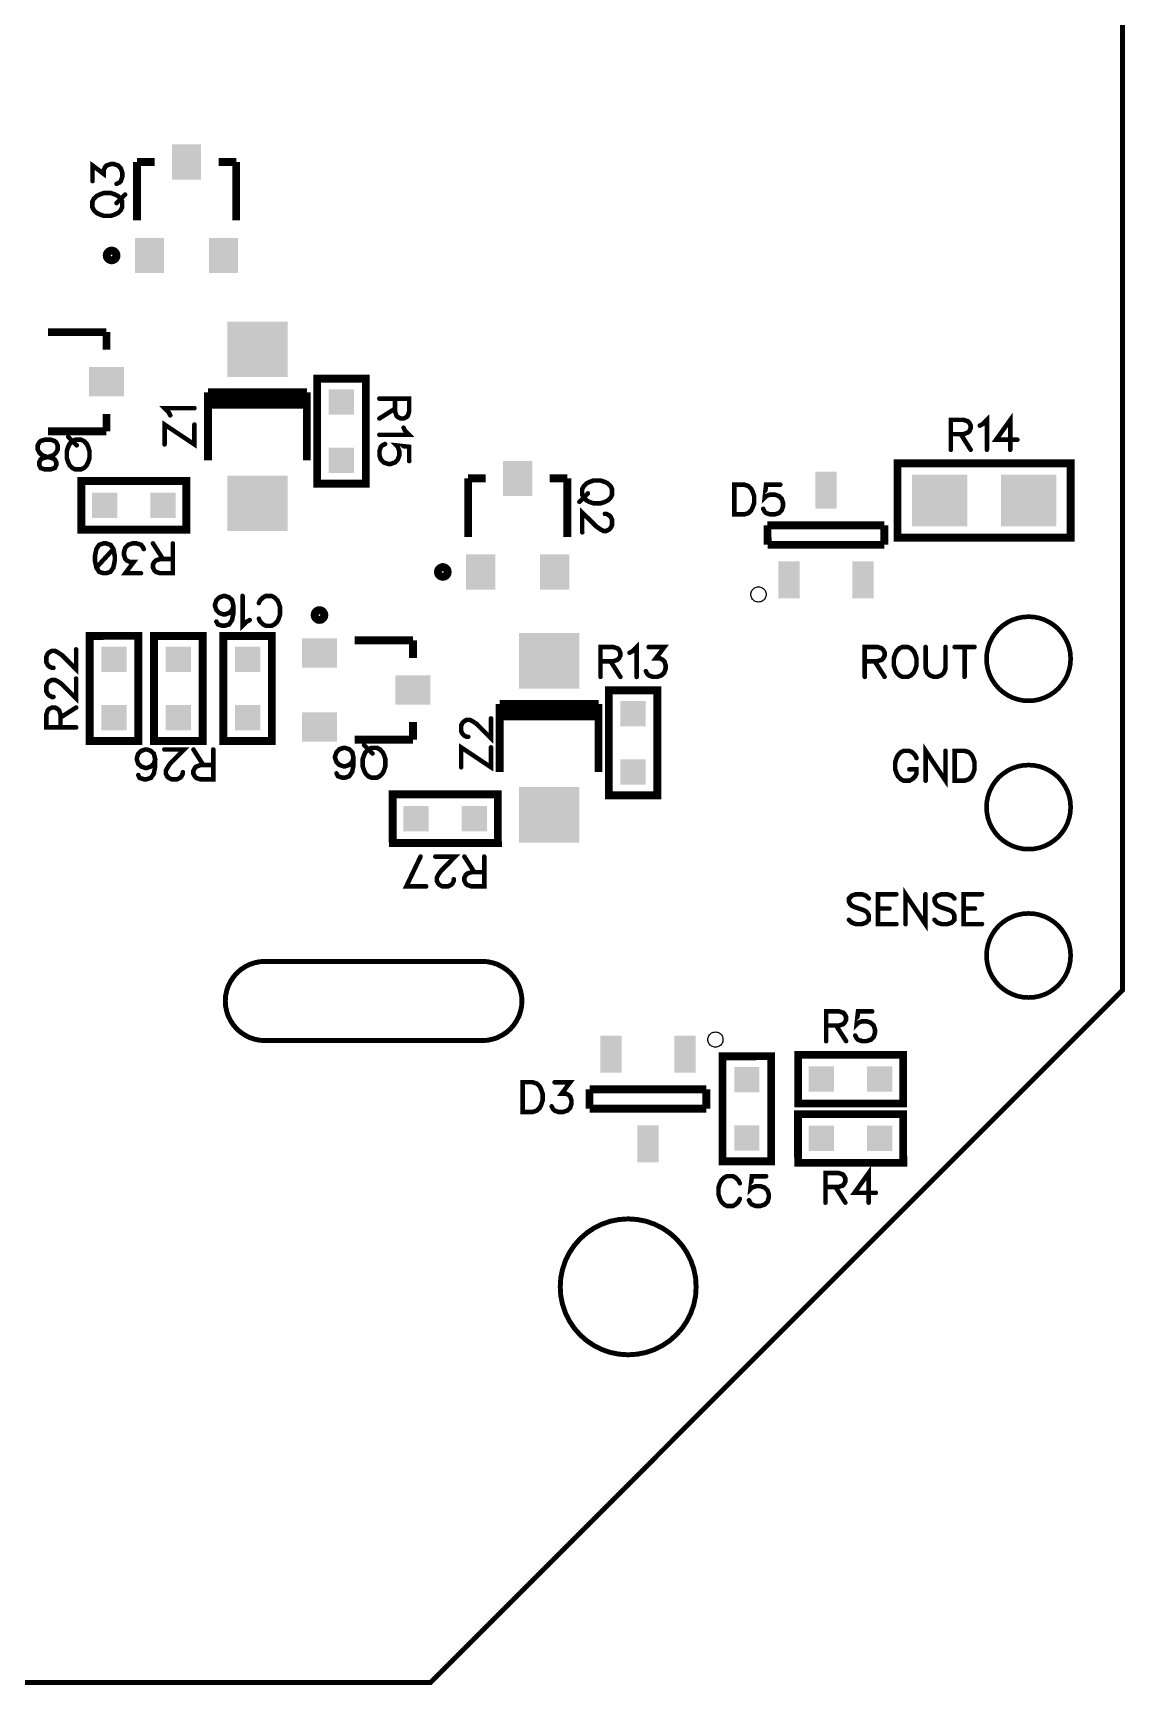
# Model space of a CAD drawing. Extents: x 0 to 3.75, y 0 to 3.
# Drawn here: x 2.648 to 3.752, y -0.003 to 1.668 of the extents above; entities that cross this region are included whole.
import ezdxf

# ---------------------------------------------------------------- set-up
doc = ezdxf.new("R2010")
doc.units = 0
for name, color, linetype in [('Board_Outline', 21, 'CONTINUOUS'), ('Top_Paste', 7, 'CONTINUOUS'), ('Top_Silk', 3, 'CONTINUOUS')]:
    doc.layers.add(name, color=color, linetype=linetype)

msp = doc.modelspace()

# ---------------------------------------------------------------- linework, layer by layer
at = {"layer": 'Board_Outline', "linetype": 'CONTINUOUS', "const_width": 0.005}
for points in [[(0.7, 0), (3.05, 0), (3.75, 0.7), (3.75, 3), (0, 3), (0, 0.7), (0.7, 0)], [(2.8825, 0.649), (2.8773, 0.6493), (2.8721, 0.6504), (2.8672, 0.652), (2.8625, 0.6544), (2.8581, 0.6573), (2.8542, 0.6607), (2.8508, 0.6646), (2.8479, 0.669), (2.8455, 0.6737), (2.8439, 0.6786), (2.8428, 0.6838), (2.8425, 0.689), (2.8428, 0.6942), (2.8439, 0.6994), (2.8455, 0.7043), (2.8479, 0.709), (2.8508, 0.7134), (2.8542, 0.7173), (2.8581, 0.7207), (2.8625, 0.7236), (2.8672, 0.726), (2.8721, 0.7276), (2.8773, 0.7287), (2.8825, 0.729), (3.1025, 0.729), (3.1077, 0.7287), (3.1129, 0.7276), (3.1178, 0.726), (3.1225, 0.7236), (3.1269, 0.7207), (3.1308, 0.7173), (3.1342, 0.7134), (3.1371, 0.709), (3.1395, 0.7043), (3.1411, 0.6994), (3.1422, 0.6942), (3.1425, 0.689), (3.1422, 0.6838), (3.1411, 0.6786), (3.1395, 0.6737), (3.1371, 0.669), (3.1342, 0.6646), (3.1308, 0.6607), (3.1269, 0.6573), (3.1225, 0.6544), (3.1178, 0.652), (3.1129, 0.6504), (3.1077, 0.6493), (3.1025, 0.649), (2.8825, 0.649)], [(3.25, 0.3313), (3.241, 0.3319), (3.2322, 0.3336), (3.2237, 0.3365), (3.2156, 0.3405), (3.2081, 0.3455), (3.2014, 0.3514), (3.1954, 0.3582), (3.1905, 0.3656), (3.1865, 0.3737), (3.1836, 0.3822), (3.1818, 0.391), (3.1813, 0.4), (3.1818, 0.409), (3.1836, 0.4178), (3.1865, 0.4263), (3.1905, 0.4344), (3.1954, 0.4418), (3.2014, 0.4486), (3.2081, 0.4545), (3.2156, 0.4595), (3.2237, 0.4635), (3.2322, 0.4664), (3.241, 0.4681), (3.25, 0.4687), (3.25, 0.4687), (3.259, 0.4681), (3.2678, 0.4664), (3.2763, 0.4635), (3.2844, 0.4595), (3.2919, 0.4545), (3.2986, 0.4486), (3.3046, 0.4418), (3.3095, 0.4344), (3.3135, 0.4263), (3.3164, 0.4178), (3.3182, 0.409), (3.3187, 0.4), (3.3182, 0.391), (3.3164, 0.3822), (3.3135, 0.3737), (3.3095, 0.3656), (3.3046, 0.3582), (3.2986, 0.3514), (3.2919, 0.3455), (3.2844, 0.3405), (3.2763, 0.3365), (3.2678, 0.3336), (3.259, 0.3319), (3.25, 0.3313), (3.25, 0.3313)]]:
    msp.add_lwpolyline(points, dxfattribs=at)
at = {"layer": 'Top_Paste'}
for points in [[(2.7885, 1.555), (2.818, 1.555), (2.7885, 1.5195), (2.818, 1.5195)], [(2.7511, 1.4605), (2.7806, 1.4605), (2.7511, 1.425), (2.7806, 1.425)], [(2.8259, 1.4605), (2.8554, 1.4605), (2.8259, 1.425), (2.8554, 1.425)], [(2.8445, 1.3759), (2.9055, 1.3759), (2.8445, 1.3198), (2.9055, 1.3198)], [(2.7045, 1.3298), (2.74, 1.3298), (2.7045, 1.3002), (2.74, 1.3002)], [(2.9472, 1.3073), (2.9728, 1.3073), (2.9472, 1.2817), (2.9728, 1.2817)], [(2.9472, 1.2483), (2.9728, 1.2483), (2.9472, 1.2227), (2.9728, 1.2227)], [(2.8445, 1.2202), (2.9055, 1.2202), (2.8445, 1.1641), (2.9055, 1.1641)], [(3.1235, 1.235), (3.153, 1.235), (3.1235, 1.1995), (3.153, 1.1995)], [(3.4392, 1.224), (3.4608, 1.224), (3.4392, 1.1866), (3.4608, 1.1866)], [(3.537, 1.221), (3.593, 1.221), (3.537, 1.169), (3.593, 1.169)], [(3.627, 1.221), (3.683, 1.221), (3.627, 1.169), (3.683, 1.169)], [(2.7077, 1.2028), (2.7333, 1.2028), (2.7077, 1.1772), (2.7333, 1.1772)], [(2.7667, 1.2028), (2.7923, 1.2028), (2.7667, 1.1772), (2.7923, 1.1772)], [(3.0861, 1.1405), (3.1156, 1.1405), (3.0861, 1.105), (3.1156, 1.105)], [(3.1609, 1.1405), (3.1904, 1.1405), (3.1609, 1.105), (3.1904, 1.105)], [(3.4018, 1.1334), (3.4234, 1.1334), (3.4018, 1.096), (3.4234, 1.096)], [(3.4766, 1.1334), (3.4982, 1.1334), (3.4766, 1.096), (3.4982, 1.096)], [(2.92, 1.0556), (2.9555, 1.0556), (2.92, 1.026), (2.9555, 1.026)], [(3.1395, 1.0609), (3.2005, 1.0609), (3.1395, 1.0048), (3.2005, 1.0048)], [(2.7172, 1.0473), (2.7428, 1.0473), (2.7172, 1.0217), (2.7428, 1.0217)], [(2.7822, 1.0473), (2.8078, 1.0473), (2.7822, 1.0217), (2.8078, 1.0217)], [(2.8522, 1.0473), (2.8778, 1.0473), (2.8522, 1.0217), (2.8778, 1.0217)], [(3.0145, 1.0182), (3.05, 1.0182), (3.0145, 0.9886), (3.05, 0.9886)], [(2.7172, 0.9883), (2.7428, 0.9883), (2.7172, 0.9627), (2.7428, 0.9627)], [(2.7822, 0.9883), (2.8078, 0.9883), (2.7822, 0.9627), (2.8078, 0.9627)], [(2.8522, 0.9883), (2.8778, 0.9883), (2.8522, 0.9627), (2.8778, 0.9627)], [(3.2422, 0.9923), (3.2678, 0.9923), (3.2422, 0.9667), (3.2678, 0.9667)], [(2.92, 0.9808), (2.9555, 0.9808), (2.92, 0.9512), (2.9555, 0.9512)], [(3.2422, 0.9333), (3.2678, 0.9333), (3.2422, 0.9077), (3.2678, 0.9077)], [(3.1395, 0.9052), (3.2005, 0.9052), (3.1395, 0.8491), (3.2005, 0.8491)], [(3.0227, 0.8862), (3.0483, 0.8862), (3.0227, 0.8606), (3.0483, 0.8606)], [(3.0817, 0.8862), (3.1073, 0.8862), (3.0817, 0.8606), (3.1073, 0.8606)], [(3.2218, 0.654), (3.2434, 0.654), (3.2218, 0.6166), (3.2434, 0.6166)], [(3.2966, 0.654), (3.3182, 0.654), (3.2966, 0.6166), (3.3182, 0.6166)], [(3.3572, 0.6223), (3.3828, 0.6223), (3.3572, 0.5967), (3.3828, 0.5967)], [(3.4327, 0.6228), (3.4583, 0.6228), (3.4327, 0.5972), (3.4583, 0.5972)], [(3.4917, 0.6228), (3.5173, 0.6228), (3.4917, 0.5972), (3.5173, 0.5972)], [(3.2592, 0.5634), (3.2808, 0.5634), (3.2592, 0.526), (3.2808, 0.526)], [(3.3572, 0.5633), (3.3828, 0.5633), (3.3572, 0.5377), (3.3828, 0.5377)], [(3.4327, 0.5628), (3.4583, 0.5628), (3.4327, 0.5372), (3.4583, 0.5372)], [(3.4917, 0.5628), (3.5173, 0.5628), (3.4917, 0.5372), (3.5173, 0.5372)]]:
    msp.add_solid(points, dxfattribs=at)
at = {"layer": 'Top_Silk', "linetype": 'CONTINUOUS'}
for points, const_width in [([(2.7082, 1.5179), (2.7082, 1.5337), (2.7196, 1.5251), (2.7196, 1.5294), (2.7211, 1.5323), (2.7225, 1.5337), (2.7268, 1.5352), (2.7296, 1.5352), (2.734, 1.5337), (2.7368, 1.5308), (2.7383, 1.5265), (2.7383, 1.5222), (2.7368, 1.5179), (2.7354, 1.5165), (2.7325, 1.5151)], 0.0046), ([(2.7531, 1.4782), (2.7531, 1.5373)], 0.008), ([(2.7531, 1.5373), (2.7709, 1.5373)], 0.008), ([(2.8357, 1.5373), (2.8535, 1.5373)], 0.008), ([(2.8535, 1.4782), (2.8535, 1.5373)], 0.008), ([(2.7081, 1.4914), (2.7095, 1.4886), (2.7124, 1.4857), (2.7153, 1.4843), (2.7196, 1.4828), (2.7268, 1.4828), (2.7311, 1.4843), (2.7339, 1.4857), (2.7368, 1.4886), (2.7382, 1.4914), (2.7382, 1.4972), (2.7368, 1.5001), (2.7339, 1.5029), (2.7311, 1.5043), (2.7268, 1.5058), (2.7196, 1.5058), (2.7153, 1.5043), (2.7124, 1.5029), (2.7095, 1.5001), (2.7081, 1.4972), (2.7081, 1.4914)], 0.0046), ([(2.7325, 1.4957), (2.7411, 1.5043)], 0.0046), ([(2.7324, 1.4427), (2.7322, 1.4443), (2.7315, 1.4456), (2.7304, 1.4467), (2.729, 1.4474), (2.7275, 1.4477), (2.726, 1.4474), (2.7246, 1.4467), (2.7235, 1.4456), (2.7228, 1.4443), (2.7226, 1.4427), (2.7228, 1.4412), (2.7235, 1.4399), (2.7246, 1.4388), (2.726, 1.4381), (2.7275, 1.4378), (2.729, 1.4381), (2.7304, 1.4388), (2.7315, 1.4399), (2.7322, 1.4412), (2.7324, 1.4427)], 0.008), ([(2.6632, 1.3652), (2.7223, 1.3652)], 0.008), ([(2.7223, 1.3652), (2.7223, 1.3474)], 0.008), ([(2.9846, 1.3181), (2.9354, 1.3181), (2.9354, 1.2119), (2.9846, 1.2119), (2.9846, 1.3181)], 0.008), ([(2.825, 1.2356), (2.825, 1.3044)], 0.008), ([(2.925, 1.3044), (2.825, 1.3044)], 0.008), ([(2.925, 1.2356), (2.925, 1.3044)], 0.008), ([(2.7223, 1.2826), (2.7223, 1.2648)], 0.008), ([(2.7868, 1.2811), (2.7854, 1.284), (2.7811, 1.2883), (2.8112, 1.2883)], 0.0046), ([(2.925, 1.2981), (2.825, 1.2981)], 0.008), ([(2.925, 1.2919), (2.825, 1.2919)], 0.008), ([(3.0142, 1.298), (3.0142, 1.2851), (3.0156, 1.2807), (3.0171, 1.2793), (3.0199, 1.2779), (3.0228, 1.2779), (3.0257, 1.2793), (3.0271, 1.2807), (3.0285, 1.2851), (3.0285, 1.298), (2.9984, 1.298)], 0.0046), ([(3.0142, 1.2879), (2.9984, 1.2779)], 0.0046), ([(2.7811, 1.2517), (2.7811, 1.2718), (2.8112, 1.2517), (2.8112, 1.2718)], 0.0046), ([(3.0228, 1.2686), (3.0242, 1.2657), (3.0285, 1.2614), (2.9984, 1.2614)], 0.0046), ([(3.5763, 1.2621), (3.5892, 1.2621), (3.5935, 1.2636), (3.595, 1.265), (3.5964, 1.2679), (3.5964, 1.2708), (3.595, 1.2736), (3.5935, 1.2751), (3.5892, 1.2765), (3.5763, 1.2765), (3.5763, 1.2463)], 0.0046), ([(3.6057, 1.2707), (3.6086, 1.2722), (3.6129, 1.2765), (3.6129, 1.2463)], 0.0046), ([(3.6365, 1.2463), (3.6365, 1.2765), (3.6221, 1.2564), (3.6437, 1.2564)], 0.0046), ([(2.6657, 1.2264), (2.67, 1.2279), (2.6715, 1.2307), (2.6715, 1.2336), (2.67, 1.2365), (2.6672, 1.2379), (2.6614, 1.2393), (2.6571, 1.2408), (2.6543, 1.2436), (2.6528, 1.2465), (2.6528, 1.2508), (2.6543, 1.2537), (2.6557, 1.2551), (2.66, 1.2565), (2.6657, 1.2565), (2.67, 1.2551), (2.6715, 1.2537), (2.6729, 1.2508), (2.6729, 1.2465), (2.6715, 1.2436), (2.6686, 1.2408), (2.6643, 1.2393), (2.6586, 1.2379), (2.6557, 1.2365), (2.6543, 1.2336), (2.6543, 1.2307), (2.6557, 1.2279), (2.66, 1.2264), (2.6657, 1.2264)], 0.0046), ([(2.6632, 1.2648), (2.7223, 1.2648)], 0.008), ([(2.6965, 1.2264), (2.6994, 1.2278), (2.7023, 1.2307), (2.7037, 1.2336), (2.7051, 1.2379), (2.7051, 1.245), (2.7037, 1.2494), (2.7023, 1.2522), (2.6994, 1.2551), (2.6965, 1.2565), (2.6908, 1.2565), (2.6879, 1.2551), (2.685, 1.2522), (2.6836, 1.2494), (2.6822, 1.245), (2.6822, 1.2379), (2.6836, 1.2336), (2.685, 1.2307), (2.6879, 1.2278), (2.6908, 1.2264), (2.6965, 1.2264)], 0.0046), ([(2.6922, 1.2508), (2.6836, 1.2594)], 0.0046), ([(3.0285, 1.2349), (3.0285, 1.2493), (3.0156, 1.2507), (3.017, 1.2493), (3.0185, 1.2449), (3.0185, 1.2407), (3.017, 1.2364), (3.0142, 1.2335), (3.0099, 1.232), (3.007, 1.232), (3.0027, 1.2335), (2.9998, 1.2364), (2.9984, 1.2407), (2.9984, 1.2449), (2.9998, 1.2493), (3.0013, 1.2507), (3.0041, 1.2521)], 0.0046), ([(3.5864, 1.2621), (3.5964, 1.2463)], 0.0046), ([(3.5224, 1.2326), (3.5224, 1.1574), (3.6976, 1.1574), (3.6976, 1.2326), (3.5224, 1.2326)], 0.008), ([(3.0881, 1.1582), (3.0881, 1.2173)], 0.008), ([(3.0881, 1.2173), (3.1059, 1.2173)], 0.008), ([(3.1707, 1.2173), (3.1885, 1.2173)], 0.008), ([(3.1885, 1.1582), (3.1885, 1.2173)], 0.008), ([(2.8032, 1.1654), (2.8031, 1.2146), (2.6968, 1.2146), (2.6969, 1.1654), (2.8032, 1.1654)], 0.008), ([(3.2093, 1.2022), (3.2007, 1.1936)], 0.0046), ([(3.2337, 1.2065), (3.2323, 1.2094), (3.2294, 1.2123), (3.2265, 1.2137), (3.2222, 1.2152), (3.215, 1.2152), (3.2107, 1.2137), (3.2079, 1.2123), (3.205, 1.2094), (3.2035, 1.2065), (3.2035, 1.2008), (3.205, 1.1979), (3.2079, 1.1951), (3.2107, 1.1936), (3.215, 1.1922), (3.2222, 1.1922), (3.2265, 1.1936), (3.2294, 1.1951), (3.2323, 1.1979), (3.2337, 1.2008), (3.2337, 1.2065)], 0.0046), ([(3.3573, 1.211), (3.3573, 1.1809), (3.3673, 1.1809), (3.3716, 1.1823), (3.3745, 1.1852), (3.3759, 1.1881), (3.3774, 1.1923), (3.3774, 1.1995), (3.3759, 1.2038), (3.3745, 1.2067), (3.3716, 1.2096), (3.3673, 1.211), (3.3573, 1.211)], 0.0046), ([(3.4038, 1.211), (3.3895, 1.211), (3.3881, 1.1981), (3.3895, 1.1995), (3.3938, 1.201), (3.3981, 1.201), (3.4024, 1.1995), (3.4053, 1.1966), (3.4067, 1.1923), (3.4067, 1.1895), (3.4053, 1.1852), (3.4024, 1.1823), (3.3981, 1.1809), (3.3938, 1.1809), (3.3895, 1.1823), (3.3881, 1.1837), (3.3866, 1.1866)], 0.0046), ([(3.2265, 1.1815), (3.2279, 1.1815), (3.2308, 1.18), (3.2322, 1.1786), (3.2336, 1.1757), (3.2336, 1.17), (3.2322, 1.1671), (3.2308, 1.1657), (3.2279, 1.1642), (3.225, 1.1642), (3.2222, 1.1657), (3.2179, 1.1686), (3.2035, 1.1829), (3.2035, 1.1628)], 0.0046), ([(3.5091, 1.1698), (3.3909, 1.1698)], 0.008), ([(3.3909, 1.1698), (3.391, 1.1502)], 0.008), ([(3.5091, 1.1502), (3.5091, 1.1698)], 0.008), ([(2.7221, 1.1215), (2.7264, 1.1229), (2.7293, 1.1272), (2.7307, 1.1344), (2.7307, 1.1387), (2.7293, 1.1459), (2.7264, 1.1502), (2.7221, 1.1516), (2.7192, 1.1516), (2.7149, 1.1502), (2.7121, 1.1459), (2.7106, 1.1387), (2.7106, 1.1344), (2.7121, 1.1272), (2.7149, 1.1229), (2.7192, 1.1215), (2.7221, 1.1215)], 0.0046), ([(2.7572, 1.1215), (2.7414, 1.1215), (2.75, 1.133), (2.7457, 1.133), (2.7428, 1.1344), (2.7414, 1.1358), (2.74, 1.1401), (2.74, 1.143), (2.7414, 1.1473), (2.7443, 1.1502), (2.7486, 1.1516), (2.7529, 1.1516), (2.7572, 1.1502), (2.7586, 1.1487), (2.76, 1.1459)], 0.0046), ([(2.7894, 1.1358), (2.7765, 1.1358), (2.7722, 1.1344), (2.7707, 1.1329), (2.7693, 1.1301), (2.7693, 1.1272), (2.7707, 1.1243), (2.7722, 1.1229), (2.7765, 1.1215), (2.7894, 1.1215), (2.7894, 1.1516)], 0.0046), ([(2.7794, 1.1358), (2.7693, 1.1516)], 0.0046), ([(3.391, 1.1502), (3.5091, 1.1502)], 0.008), ([(2.7121, 1.1272), (2.7293, 1.1459)], 0.0046), ([(3.0674, 1.1227), (3.0672, 1.1243), (3.0665, 1.1256), (3.0654, 1.1267), (3.064, 1.1274), (3.0625, 1.1277), (3.061, 1.1274), (3.0596, 1.1267), (3.0585, 1.1256), (3.0578, 1.1243), (3.0576, 1.1227), (3.0578, 1.1212), (3.0585, 1.1199), (3.0596, 1.1188), (3.061, 1.1181), (3.0625, 1.1178), (3.064, 1.1181), (3.0654, 1.1188), (3.0665, 1.1199), (3.0672, 1.1212), (3.0674, 1.1227)], 0.008), ([(2.8335, 1.0726), (2.8349, 1.0698), (2.8392, 1.0684), (2.8421, 1.0684), (2.8464, 1.0698), (2.8493, 1.0741), (2.8507, 1.0813), (2.8507, 1.0884), (2.8493, 1.0942), (2.8464, 1.097), (2.8421, 1.0985), (2.8406, 1.0985), (2.8364, 1.097), (2.8335, 1.0942), (2.8321, 1.0898), (2.8321, 1.0884), (2.8335, 1.0841), (2.8364, 1.0813), (2.8406, 1.0798), (2.8421, 1.0798), (2.8464, 1.0813), (2.8493, 1.0841), (2.8507, 1.0884)], 0.0046), ([(2.8672, 1.0741), (2.8643, 1.0726), (2.86, 1.0684), (2.86, 1.0985)], 0.0046), ([(2.8764, 1.0755), (2.8778, 1.0726), (2.8807, 1.0698), (2.8836, 1.0683), (2.8893, 1.0683), (2.8922, 1.0698), (2.8951, 1.0726), (2.8965, 1.0755), (2.8979, 1.0798), (2.8979, 1.087), (2.8965, 1.0913), (2.8951, 1.0942), (2.8922, 1.097), (2.8893, 1.0985), (2.8836, 1.0985), (2.8807, 1.097), (2.8778, 1.0942), (2.8764, 1.0913)], 0.0046), ([(2.9377, 1.0743), (2.9393, 1.0745), (2.9406, 1.0752), (2.9417, 1.0763), (2.9424, 1.0777), (2.9427, 1.0792), (2.9424, 1.0807), (2.9417, 1.0821), (2.9406, 1.0832), (2.9393, 1.0839), (2.9377, 1.0841), (2.9362, 1.0839), (2.9349, 1.0832), (2.9338, 1.0821), (2.9331, 1.0807), (2.9328, 1.0792), (2.9331, 1.0777), (2.9338, 1.0763), (2.9349, 1.0752), (2.9362, 1.0745), (2.9377, 1.0743)], 0.008), ([(3.655, 0.9925), (3.6495, 0.9928), (3.644, 0.9939), (3.6387, 0.9957), (3.6337, 0.9982), (3.6291, 1.0013), (3.6249, 1.0049), (3.6213, 1.0091), (3.6182, 1.0137), (3.6157, 1.0187), (3.6139, 1.024), (3.6128, 1.0295), (3.6125, 1.035), (3.6128, 1.0405), (3.6139, 1.046), (3.6157, 1.0513), (3.6182, 1.0563), (3.6213, 1.0609), (3.6249, 1.0651), (3.6291, 1.0687), (3.6337, 1.0718), (3.6387, 1.0743), (3.644, 1.0761), (3.6495, 1.0772), (3.655, 1.0775), (3.655, 1.0775), (3.6605, 1.0772), (3.666, 1.0761), (3.6713, 1.0743), (3.6763, 1.0718), (3.6809, 1.0687), (3.6851, 1.0651), (3.6887, 1.0609), (3.6918, 1.0563), (3.6943, 1.0513), (3.6961, 1.046), (3.6972, 1.0405), (3.6975, 1.035), (3.6972, 1.0295), (3.6961, 1.024), (3.6943, 1.0187), (3.6918, 1.0137), (3.6887, 1.0091), (3.6851, 1.0049), (3.6809, 1.0013), (3.6763, 0.9982), (3.6713, 0.9957), (3.666, 0.9939), (3.6605, 0.9928), (3.655, 0.9925), (3.655, 0.9925)], 0.0047), ([(2.7546, 1.0582), (2.7054, 1.0581), (2.7054, 0.9518), (2.7546, 0.9519), (2.7546, 1.0582)], 0.008), ([(2.8196, 1.0581), (2.7704, 1.0581), (2.7704, 0.9519), (2.8196, 0.9519), (2.8196, 1.0581)], 0.008), ([(2.8896, 1.0581), (2.8404, 1.0581), (2.8404, 0.9519), (2.8896, 0.9519), (2.8896, 1.0581)], 0.008), ([(2.9732, 1.0536), (3.0323, 1.0536)], 0.008), ([(3.0323, 1.0536), (3.0323, 1.0358)], 0.008), ([(3.2514, 1.0411), (3.2543, 1.0426), (3.2586, 1.0468), (3.2586, 1.0167)], 0.0046), ([(2.6687, 1.0258), (2.6672, 1.0258), (2.6643, 1.0272), (2.6629, 1.0286), (2.6615, 1.0315), (2.6615, 1.0372), (2.6629, 1.0401), (2.6643, 1.0415), (2.6672, 1.043), (2.6701, 1.043), (2.673, 1.0415), (2.6772, 1.0387), (2.6916, 1.0243), (2.6916, 1.0444)], 0.0046), ([(3.222, 1.0325), (3.2349, 1.0325), (3.2393, 1.034), (3.2407, 1.0354), (3.2421, 1.0383), (3.2421, 1.0411), (3.2407, 1.044), (3.2393, 1.0455), (3.2349, 1.0469), (3.222, 1.0469), (3.222, 1.0167)], 0.0046), ([(3.2707, 1.0468), (3.2865, 1.0468), (3.2779, 1.0354), (3.2822, 1.0354), (3.2851, 1.0339), (3.2865, 1.0325), (3.288, 1.0282), (3.288, 1.0254), (3.2865, 1.021), (3.2836, 1.0182), (3.2793, 1.0167), (3.275, 1.0167), (3.2707, 1.0182), (3.2693, 1.0196), (3.2679, 1.0225)], 0.0046), ([(3.4893, 1.0325), (3.5022, 1.0325), (3.5065, 1.034), (3.508, 1.0354), (3.5094, 1.0383), (3.5094, 1.0411), (3.508, 1.044), (3.5065, 1.0455), (3.5022, 1.0469), (3.4893, 1.0469), (3.4893, 1.0167)], 0.0046), ([(3.5273, 1.0469), (3.5244, 1.0455), (3.5215, 1.0426), (3.5201, 1.0397), (3.5187, 1.0354), (3.5187, 1.0282), (3.5201, 1.0239), (3.5215, 1.021), (3.5244, 1.0182), (3.5273, 1.0167), (3.533, 1.0167), (3.5359, 1.0182), (3.5388, 1.021), (3.5402, 1.0239), (3.5416, 1.0282), (3.5416, 1.0354), (3.5402, 1.0397), (3.5388, 1.0426), (3.5359, 1.0455), (3.533, 1.0469), (3.5273, 1.0469)], 0.0046), ([(3.5509, 1.0469), (3.5509, 1.0254), (3.5523, 1.021), (3.5552, 1.0182), (3.5595, 1.0167), (3.5623, 1.0167), (3.5667, 1.0182), (3.5695, 1.021), (3.571, 1.0254), (3.571, 1.0469)], 0.0046), ([(3.5802, 1.0469), (3.6003, 1.0469)], 0.0046), ([(3.5903, 1.0469), (3.5903, 1.0167)], 0.0046), ([(3.2321, 1.0325), (3.2421, 1.0167)], 0.0046), ([(3.4993, 1.0325), (3.5094, 1.0167)], 0.0046), ([(2.6687, 0.9964), (2.6672, 0.9964), (2.6643, 0.9978), (2.6629, 0.9993), (2.6615, 1.0021), (2.6615, 1.0079), (2.6629, 1.0107), (2.6643, 1.0122), (2.6672, 1.0136), (2.6701, 1.0136), (2.673, 1.0122), (2.6772, 1.0093), (2.6916, 0.995), (2.6916, 1.015)], 0.0046), ([(3.2796, 1.0032), (3.2304, 1.0031), (3.2304, 0.8968), (3.2796, 0.8969), (3.2796, 1.0032)], 0.008), ([(2.6758, 0.9656), (2.6758, 0.9785), (2.6744, 0.9828), (2.6729, 0.9843), (2.6701, 0.9857), (2.6672, 0.9857), (2.6643, 0.9843), (2.6629, 0.9828), (2.6615, 0.9785), (2.6615, 0.9656), (2.6916, 0.9656)], 0.0046), ([(2.6758, 0.9756), (2.6916, 0.9857)], 0.0046), ([(3.12, 0.9206), (3.12, 0.9894)], 0.008), ([(3.22, 0.9894), (3.12, 0.9894)], 0.008), ([(3.22, 0.9831), (3.12, 0.9831)], 0.008), ([(3.22, 0.9206), (3.22, 0.9894)], 0.008), ([(3.0323, 0.971), (3.0323, 0.9532)], 0.008), ([(3.0883, 0.9561), (3.0868, 0.9561), (3.084, 0.9575), (3.0825, 0.9589), (3.0811, 0.9618), (3.0811, 0.9676), (3.0825, 0.9704), (3.084, 0.9718), (3.0868, 0.9733), (3.0897, 0.9733), (3.0926, 0.9718), (3.0969, 0.969), (3.1112, 0.9546), (3.1112, 0.9747)], 0.0046), ([(3.22, 0.9769), (3.12, 0.9769)], 0.008), ([(2.9732, 0.9532), (3.0323, 0.9532)], 0.008), ([(2.7544, 0.9174), (2.7558, 0.9146), (2.7601, 0.9132), (2.763, 0.9132), (2.7673, 0.9146), (2.7702, 0.9189), (2.7716, 0.9261), (2.7716, 0.9332), (2.7702, 0.939), (2.7673, 0.9418), (2.763, 0.9433), (2.7616, 0.9433), (2.7573, 0.9418), (2.7544, 0.939), (2.753, 0.9346), (2.753, 0.9332), (2.7544, 0.9289), (2.7573, 0.9261), (2.7616, 0.9246), (2.763, 0.9246), (2.7673, 0.9261), (2.7702, 0.9289), (2.7716, 0.9332)], 0.0046), ([(2.7995, 0.9203), (2.7995, 0.9189), (2.7981, 0.916), (2.7967, 0.9146), (2.7938, 0.9132), (2.788, 0.9132), (2.7852, 0.9146), (2.7838, 0.916), (2.7823, 0.9189), (2.7823, 0.9217), (2.7838, 0.9246), (2.7866, 0.9289), (2.801, 0.9433), (2.7809, 0.9433)], 0.0046), ([(2.8303, 0.9275), (2.8174, 0.9275), (2.8131, 0.926), (2.8117, 0.9246), (2.8102, 0.9217), (2.8102, 0.9189), (2.8117, 0.916), (2.8131, 0.9145), (2.8174, 0.9131), (2.8303, 0.9131), (2.8303, 0.9433)], 0.0046), ([(2.8203, 0.9275), (2.8102, 0.9433)], 0.0046), ([(2.955, 0.9191), (2.9564, 0.9163), (2.9607, 0.9148), (2.9636, 0.9148), (2.9679, 0.9163), (2.9708, 0.9206), (2.9722, 0.9277), (2.9722, 0.9349), (2.9708, 0.9406), (2.9679, 0.9435), (2.9636, 0.9449), (2.9621, 0.9449), (2.9579, 0.9435), (2.955, 0.9406), (2.9535, 0.9363), (2.9535, 0.9349), (2.955, 0.9306), (2.9579, 0.9277), (2.9621, 0.9263), (2.9636, 0.9263), (2.9679, 0.9277), (2.9708, 0.9306), (2.9722, 0.9349)], 0.0046), ([(2.9958, 0.9148), (2.9987, 0.9162), (3.0015, 0.9191), (3.003, 0.922), (3.0044, 0.9263), (3.0044, 0.9334), (3.003, 0.9378), (3.0015, 0.9406), (2.9987, 0.9435), (2.9958, 0.9449), (2.9901, 0.9449), (2.9872, 0.9435), (2.9843, 0.9406), (2.9829, 0.9378), (2.9814, 0.9334), (2.9814, 0.9263), (2.9829, 0.922), (2.9843, 0.9191), (2.9872, 0.9162), (2.9901, 0.9148), (2.9958, 0.9148)], 0.0046), ([(2.9915, 0.9392), (2.9829, 0.9478)], 0.0046), ([(3.0811, 0.9253), (3.0811, 0.9454), (3.1112, 0.9253), (3.1112, 0.9454)], 0.0046), ([(3.5416, 0.9347), (3.5402, 0.9376), (3.5373, 0.9405), (3.5344, 0.9419), (3.5287, 0.9419), (3.5258, 0.9405), (3.523, 0.9376), (3.5215, 0.9347), (3.5201, 0.9304), (3.5201, 0.9232), (3.5215, 0.9189), (3.523, 0.916), (3.5258, 0.9132), (3.5287, 0.9117), (3.5344, 0.9117), (3.5373, 0.9132), (3.5402, 0.916), (3.5416, 0.9189), (3.5416, 0.9232), (3.5344, 0.9232)], 0.0046), ([(3.571, 0.9419), (3.571, 0.9117), (3.5509, 0.9419), (3.5509, 0.9117)], 0.0046), ([(3.5802, 0.9419), (3.5802, 0.9117), (3.5903, 0.9117), (3.5946, 0.9132), (3.5975, 0.916), (3.5989, 0.9189), (3.6003, 0.9232), (3.6003, 0.9304), (3.5989, 0.9347), (3.5975, 0.9376), (3.5946, 0.9405), (3.5903, 0.9419), (3.5802, 0.9419)], 0.0046), ([(3.655, 0.8425), (3.6495, 0.8428), (3.644, 0.8439), (3.6387, 0.8457), (3.6337, 0.8482), (3.6291, 0.8513), (3.6249, 0.8549), (3.6213, 0.8591), (3.6182, 0.8637), (3.6157, 0.8687), (3.6139, 0.874), (3.6128, 0.8795), (3.6125, 0.885), (3.6128, 0.8905), (3.6139, 0.896), (3.6157, 0.9013), (3.6182, 0.9063), (3.6213, 0.9109), (3.6249, 0.9151), (3.6291, 0.9187), (3.6337, 0.9218), (3.6387, 0.9243), (3.644, 0.9261), (3.6495, 0.9272), (3.655, 0.9275), (3.655, 0.9275), (3.6605, 0.9272), (3.666, 0.9261), (3.6713, 0.9243), (3.6763, 0.9218), (3.6809, 0.9187), (3.6851, 0.9151), (3.6887, 0.9109), (3.6918, 0.9063), (3.6943, 0.9013), (3.6961, 0.896), (3.6972, 0.8905), (3.6975, 0.885), (3.6972, 0.8795), (3.6961, 0.874), (3.6943, 0.8687), (3.6918, 0.8637), (3.6887, 0.8591), (3.6851, 0.8549), (3.6809, 0.8513), (3.6763, 0.8482), (3.6713, 0.8457), (3.666, 0.8439), (3.6605, 0.8428), (3.655, 0.8425), (3.655, 0.8425)], 0.0047), ([(3.1182, 0.8488), (3.1181, 0.898), (3.0118, 0.898), (3.0119, 0.8488), (3.1182, 0.8488)], 0.008), ([(3.04, 0.835), (3.0256, 0.8049), (3.0457, 0.8049)], 0.0046), ([(3.0736, 0.8121), (3.0736, 0.8106), (3.0722, 0.8077), (3.0707, 0.8063), (3.0679, 0.8049), (3.0621, 0.8049), (3.0593, 0.8063), (3.0578, 0.8077), (3.0564, 0.8106), (3.0564, 0.8135), (3.0578, 0.8164), (3.0607, 0.8206), (3.075, 0.835), (3.055, 0.835)], 0.0046), ([(3.1044, 0.8192), (3.0915, 0.8192), (3.0872, 0.8178), (3.0857, 0.8163), (3.0843, 0.8135), (3.0843, 0.8106), (3.0857, 0.8077), (3.0872, 0.8063), (3.0915, 0.8049), (3.1044, 0.8049), (3.1044, 0.835)], 0.0046), ([(3.0944, 0.8192), (3.0843, 0.835)], 0.0046), ([(3.5506, 0.7969), (3.5506, 0.7667), (3.5305, 0.7969), (3.5305, 0.7667)], 0.0046), ([(3.4934, 0.7926), (3.4905, 0.7955), (3.4862, 0.7969), (3.4805, 0.7969), (3.4762, 0.7955), (3.4733, 0.7926), (3.4733, 0.7897), (3.4747, 0.7868), (3.4762, 0.7854), (3.479, 0.784), (3.4876, 0.7811), (3.4905, 0.7797), (3.4919, 0.7782), (3.4934, 0.7754), (3.4934, 0.771), (3.4905, 0.7682), (3.4862, 0.7667), (3.4805, 0.7667), (3.4762, 0.7682), (3.4733, 0.771)], 0.0046), ([(3.5213, 0.7969), (3.5026, 0.7969), (3.5026, 0.7667), (3.5213, 0.7667)], 0.0046), ([(3.58, 0.7926), (3.5771, 0.7955), (3.5728, 0.7969), (3.5671, 0.7969), (3.5628, 0.7955), (3.5599, 0.7926), (3.5599, 0.7897), (3.5614, 0.7868), (3.5628, 0.7854), (3.5656, 0.784), (3.5743, 0.7811), (3.5771, 0.7797), (3.5786, 0.7782), (3.58, 0.7754), (3.58, 0.771), (3.5771, 0.7682), (3.5728, 0.7667), (3.5671, 0.7667), (3.5628, 0.7682), (3.5599, 0.771)], 0.0046), ([(3.6079, 0.7969), (3.5893, 0.7969), (3.5893, 0.7667), (3.6079, 0.7667)], 0.0046), ([(3.5026, 0.7825), (3.5141, 0.7825)], 0.0046), ([(3.5893, 0.7825), (3.6007, 0.7825)], 0.0046), ([(3.655, 0.6925), (3.6495, 0.6928), (3.644, 0.6939), (3.6387, 0.6957), (3.6337, 0.6982), (3.6291, 0.7013), (3.6249, 0.7049), (3.6213, 0.7091), (3.6182, 0.7137), (3.6157, 0.7187), (3.6139, 0.724), (3.6128, 0.7295), (3.6125, 0.735), (3.6128, 0.7405), (3.6139, 0.746), (3.6157, 0.7513), (3.6182, 0.7563), (3.6213, 0.7609), (3.6249, 0.7651), (3.6291, 0.7687), (3.6337, 0.7718), (3.6387, 0.7743), (3.644, 0.7761), (3.6495, 0.7772), (3.655, 0.7775), (3.655, 0.7775), (3.6605, 0.7772), (3.666, 0.7761), (3.6713, 0.7743), (3.6763, 0.7718), (3.6809, 0.7687), (3.6851, 0.7651), (3.6887, 0.7609), (3.6918, 0.7563), (3.6943, 0.7513), (3.6961, 0.746), (3.6972, 0.7405), (3.6975, 0.735), (3.6972, 0.7295), (3.6961, 0.724), (3.6943, 0.7187), (3.6918, 0.7137), (3.6887, 0.7091), (3.6851, 0.7049), (3.6809, 0.7013), (3.6763, 0.6982), (3.6713, 0.6957), (3.666, 0.6939), (3.6605, 0.6928), (3.655, 0.6925), (3.655, 0.6925)], 0.0047), ([(3.4503, 0.6642), (3.4632, 0.6642), (3.4675, 0.6656), (3.4689, 0.6671), (3.4704, 0.6699), (3.4704, 0.6728), (3.4689, 0.6757), (3.4675, 0.6771), (3.4632, 0.6785), (3.4503, 0.6785), (3.4503, 0.6484)], 0.0046), ([(3.4968, 0.6785), (3.4825, 0.6785), (3.4811, 0.6656), (3.4825, 0.667), (3.4868, 0.6685), (3.4911, 0.6685), (3.4954, 0.667), (3.4983, 0.6642), (3.4997, 0.6599), (3.4997, 0.657), (3.4983, 0.6527), (3.4954, 0.6498), (3.4911, 0.6484), (3.4868, 0.6484), (3.4825, 0.6498), (3.4811, 0.6513), (3.4796, 0.6541)], 0.0046), ([(3.4603, 0.6642), (3.4704, 0.6484)], 0.0046), ([(3.3946, 0.6332), (3.3454, 0.6331), (3.3454, 0.5268), (3.3946, 0.5269), (3.3946, 0.6332)], 0.008), ([(3.4219, 0.6346), (3.4219, 0.5854), (3.5281, 0.5854), (3.5281, 0.6346), (3.4219, 0.6346)], 0.008), ([(3.1433, 0.6069), (3.1433, 0.5767), (3.1533, 0.5767), (3.1576, 0.5782), (3.1605, 0.581), (3.162, 0.5839), (3.1634, 0.5882), (3.1634, 0.5954), (3.1619, 0.5997), (3.1605, 0.6026), (3.1576, 0.6055), (3.1533, 0.6069), (3.1433, 0.6069)], 0.0046), ([(3.1755, 0.6068), (3.1913, 0.6068), (3.1827, 0.5954), (3.187, 0.5954), (3.1899, 0.5939), (3.1913, 0.5925), (3.1927, 0.5882), (3.1927, 0.5854), (3.1913, 0.581), (3.1884, 0.5782), (3.1841, 0.5767), (3.1798, 0.5767), (3.1755, 0.5782), (3.1741, 0.5796), (3.1726, 0.5825)], 0.0046), ([(3.329, 0.5998), (3.2109, 0.5998)], 0.008), ([(3.2109, 0.5998), (3.2109, 0.5802)], 0.008), ([(3.3291, 0.5802), (3.329, 0.5998)], 0.008), ([(3.2109, 0.5802), (3.3291, 0.5802)], 0.008), ([(3.5282, 0.5254), (3.5281, 0.5746), (3.4218, 0.5746), (3.4219, 0.5254), (3.5282, 0.5254)], 0.008), ([(3.4933, 0.4851), (3.4933, 0.5152), (3.4789, 0.4951), (3.5004, 0.4951)], 0.0046), ([(3.3629, 0.5047), (3.3615, 0.5076), (3.3586, 0.5105), (3.3558, 0.5119), (3.35, 0.5119), (3.3471, 0.5105), (3.3443, 0.5076), (3.3428, 0.5047), (3.3414, 0.5004), (3.3414, 0.4932), (3.3428, 0.4889), (3.3443, 0.486), (3.3471, 0.4832), (3.35, 0.4817), (3.3558, 0.4817), (3.3586, 0.4832), (3.3615, 0.486), (3.3629, 0.4889)], 0.0046), ([(3.3894, 0.5118), (3.3751, 0.5118), (3.3737, 0.4989), (3.3751, 0.5004), (3.3794, 0.5018), (3.3837, 0.5018), (3.388, 0.5004), (3.3909, 0.4975), (3.3923, 0.4932), (3.3923, 0.4904), (3.3909, 0.486), (3.388, 0.4832), (3.3837, 0.4817), (3.3794, 0.4817), (3.3751, 0.4832), (3.3737, 0.4846), (3.3722, 0.4875)], 0.0046), ([(3.4496, 0.5009), (3.4625, 0.5009), (3.4668, 0.5023), (3.4682, 0.5037), (3.4697, 0.5066), (3.4697, 0.5095), (3.4682, 0.5123), (3.4668, 0.5138), (3.4625, 0.5152), (3.4496, 0.5152), (3.4496, 0.4851)], 0.0046), ([(3.4596, 0.5009), (3.4697, 0.4851)], 0.0046)]:
    msp.add_lwpolyline(points, dxfattribs=dict(at, const_width=const_width))
at = {"layer": 'Top_Silk', "linetype": 'CONTINUOUS', "const_width": 0.0023}
for points in [[(2.707, 1.5179, 1), (2.7093, 1.5179, 1), (2.707, 1.5179, 1)], [(2.7314, 1.5151, 1), (2.7337, 1.5151, 1), (2.7314, 1.5151, 1)], [(2.74, 1.5043, 1), (2.7423, 1.5043, 1), (2.74, 1.5043, 1)], [(2.707, 1.4914, 1), (2.7093, 1.4914, 1), (2.707, 1.4914, 1)], [(2.7313, 1.4957, 1), (2.7337, 1.4957, 1), (2.7313, 1.4957, 1)], [(2.8101, 1.2883, 1), (2.8124, 1.2883, 1), (2.8101, 1.2883, 1)], [(2.9972, 1.298, 1), (2.9996, 1.298, 1), (2.9972, 1.298, 1)], [(3.013, 1.298, 1), (3.0153, 1.298, 1), (3.013, 1.298, 1)], [(3.013, 1.2879, 1), (3.0153, 1.2879, 1), (3.013, 1.2879, 1)], [(2.7857, 1.2811, 1), (2.788, 1.2811, 1), (2.7857, 1.2811, 1)], [(2.8101, 1.2718, 1), (2.8124, 1.2718, 1), (2.8101, 1.2718, 1)], [(2.9972, 1.2779, 1), (2.9996, 1.2779, 1), (2.9972, 1.2779, 1)], [(3.0216, 1.2686, 1), (3.0239, 1.2686, 1), (3.0216, 1.2686, 1)], [(3.6045, 1.2707, 1), (3.6068, 1.2707, 1), (3.6045, 1.2707, 1)], [(2.6825, 1.2594, 1), (2.6848, 1.2594, 1), (2.6825, 1.2594, 1)], [(2.691, 1.2508, 1), (2.6934, 1.2508, 1), (2.691, 1.2508, 1)], [(2.7799, 1.2517, 1), (2.7822, 1.2517, 1), (2.7799, 1.2517, 1)], [(2.9972, 1.2614, 1), (2.9996, 1.2614, 1), (2.9972, 1.2614, 1)], [(3.003, 1.2521, 1), (3.0053, 1.2521, 1), (3.003, 1.2521, 1)], [(3.5752, 1.2621, 1), (3.5775, 1.2621, 1), (3.5752, 1.2621, 1)], [(3.5852, 1.2621, 1), (3.5875, 1.2621, 1), (3.5852, 1.2621, 1)], [(3.6425, 1.2564, 1), (3.6448, 1.2564, 1), (3.6425, 1.2564, 1)], [(3.0273, 1.2349, 1), (3.0297, 1.2349, 1), (3.0273, 1.2349, 1)], [(3.5752, 1.2463, 1), (3.5775, 1.2463, 1), (3.5752, 1.2463, 1)], [(3.5953, 1.2463, 1), (3.5976, 1.2463, 1), (3.5953, 1.2463, 1)], [(3.6117, 1.2463, 1), (3.614, 1.2463, 1), (3.6117, 1.2463, 1)], [(3.6353, 1.2463, 1), (3.6377, 1.2463, 1), (3.6353, 1.2463, 1)], [(2.6646, 1.2264, 1), (2.6669, 1.2264, 1), (2.6646, 1.2264, 1)], [(2.6954, 1.2264, 1), (2.6977, 1.2264, 1), (2.6954, 1.2264, 1)], [(3.2081, 1.2022, 1), (3.2104, 1.2022, 1), (3.2081, 1.2022, 1)], [(3.2325, 1.2065, 1), (3.2348, 1.2065, 1), (3.2325, 1.2065, 1)], [(3.3561, 1.211, 1), (3.3584, 1.211, 1), (3.3561, 1.211, 1)], [(3.4027, 1.211, 1), (3.405, 1.211, 1), (3.4027, 1.211, 1)], [(3.1995, 1.1936, 1), (3.2018, 1.1936, 1), (3.1995, 1.1936, 1)], [(3.3855, 1.1866, 1), (3.3878, 1.1866, 1), (3.3855, 1.1866, 1)], [(3.2253, 1.1815, 1), (3.2276, 1.1815, 1), (3.2253, 1.1815, 1)], [(2.7682, 1.1516, 1), (2.7705, 1.1516, 1), (2.7682, 1.1516, 1)], [(2.7883, 1.1516, 1), (2.7906, 1.1516, 1), (2.7883, 1.1516, 1)], [(3.2024, 1.1628, 1), (3.2047, 1.1628, 1), (3.2024, 1.1628, 1)], [(2.7281, 1.1459, 1), (2.7304, 1.1459, 1), (2.7281, 1.1459, 1)], [(2.7589, 1.1459, 1), (2.7612, 1.1459, 1), (2.7589, 1.1459, 1)], [(2.7782, 1.1358, 1), (2.7805, 1.1358, 1), (2.7782, 1.1358, 1)], [(2.7883, 1.1358, 1), (2.7906, 1.1358, 1), (2.7883, 1.1358, 1)], [(2.7109, 1.1272, 1), (2.7132, 1.1272, 1), (2.7109, 1.1272, 1)], [(2.7209, 1.1215, 1), (2.7232, 1.1215, 1), (2.7209, 1.1215, 1)], [(2.756, 1.1215, 1), (2.7583, 1.1215, 1), (2.756, 1.1215, 1)], [(2.8495, 1.0884, 1), (2.8519, 1.0884, 1), (2.8495, 1.0884, 1)], [(2.8588, 1.0985, 1), (2.8611, 1.0985, 1), (2.8588, 1.0985, 1)], [(2.8753, 1.0913, 1), (2.8776, 1.0913, 1), (2.8753, 1.0913, 1)], [(2.8323, 1.0726, 1), (2.8346, 1.0726, 1), (2.8323, 1.0726, 1)], [(2.866, 1.0741, 1), (2.8683, 1.0741, 1), (2.866, 1.0741, 1)], [(2.8753, 1.0755, 1), (2.8776, 1.0755, 1), (2.8753, 1.0755, 1)], [(2.6904, 1.0444, 1), (2.6928, 1.0444, 1), (2.6904, 1.0444, 1)], [(3.2502, 1.0411, 1), (3.2526, 1.0411, 1), (3.2502, 1.0411, 1)], [(3.2696, 1.0468, 1), (3.2719, 1.0468, 1), (3.2696, 1.0468, 1)], [(3.5261, 1.0469, 1), (3.5284, 1.0469, 1), (3.5261, 1.0469, 1)], [(3.5497, 1.0469, 1), (3.552, 1.0469, 1), (3.5497, 1.0469, 1)], [(3.5698, 1.0469, 1), (3.5721, 1.0469, 1), (3.5698, 1.0469, 1)], [(3.5791, 1.0469, 1), (3.5814, 1.0469, 1), (3.5791, 1.0469, 1)], [(3.5891, 1.0469, 1), (3.5914, 1.0469, 1), (3.5891, 1.0469, 1)], [(3.5992, 1.0469, 1), (3.6015, 1.0469, 1), (3.5992, 1.0469, 1)], [(2.6675, 1.0258, 1), (2.6698, 1.0258, 1), (2.6675, 1.0258, 1)], [(3.2209, 1.0325, 1), (3.2232, 1.0325, 1), (3.2209, 1.0325, 1)], [(3.2209, 1.0167, 1), (3.2232, 1.0167, 1), (3.2209, 1.0167, 1)], [(3.2309, 1.0325, 1), (3.2332, 1.0325, 1), (3.2309, 1.0325, 1)], [(3.241, 1.0167, 1), (3.2433, 1.0167, 1), (3.241, 1.0167, 1)], [(3.2574, 1.0167, 1), (3.2598, 1.0167, 1), (3.2574, 1.0167, 1)], [(3.2667, 1.0225, 1), (3.269, 1.0225, 1), (3.2667, 1.0225, 1)], [(3.4881, 1.0325, 1), (3.4905, 1.0325, 1), (3.4881, 1.0325, 1)], [(3.4881, 1.0167, 1), (3.4905, 1.0167, 1), (3.4881, 1.0167, 1)], [(3.4982, 1.0325, 1), (3.5005, 1.0325, 1), (3.4982, 1.0325, 1)], [(3.5082, 1.0167, 1), (3.5105, 1.0167, 1), (3.5082, 1.0167, 1)], [(3.5891, 1.0167, 1), (3.5914, 1.0167, 1), (3.5891, 1.0167, 1)], [(2.6904, 1.015, 1), (2.6928, 1.015, 1), (2.6904, 1.015, 1)], [(2.6675, 0.9964, 1), (2.6698, 0.9964, 1), (2.6675, 0.9964, 1)], [(2.6904, 0.9857, 1), (2.6928, 0.9857, 1), (2.6904, 0.9857, 1)], [(2.6747, 0.9756, 1), (2.677, 0.9756, 1), (2.6747, 0.9756, 1)], [(3.1101, 0.9747, 1), (3.1124, 0.9747, 1), (3.1101, 0.9747, 1)], [(2.6747, 0.9656, 1), (2.677, 0.9656, 1), (2.6747, 0.9656, 1)], [(2.6904, 0.9656, 1), (2.6928, 0.9656, 1), (2.6904, 0.9656, 1)], [(3.0871, 0.9561, 1), (3.0894, 0.9561, 1), (3.0871, 0.9561, 1)], [(2.7705, 0.9332, 1), (2.7728, 0.9332, 1), (2.7705, 0.9332, 1)], [(2.7797, 0.9433, 1), (2.782, 0.9433, 1), (2.7797, 0.9433, 1)], [(2.8091, 0.9433, 1), (2.8114, 0.9433, 1), (2.8091, 0.9433, 1)], [(2.8292, 0.9433, 1), (2.8315, 0.9433, 1), (2.8292, 0.9433, 1)], [(2.971, 0.9349, 1), (2.9733, 0.9349, 1), (2.971, 0.9349, 1)], [(2.9817, 0.9478, 1), (2.9841, 0.9478, 1), (2.9817, 0.9478, 1)], [(2.9903, 0.9392, 1), (2.9926, 0.9392, 1), (2.9903, 0.9392, 1)], [(3.1101, 0.9454, 1), (3.1124, 0.9454, 1), (3.1101, 0.9454, 1)], [(3.5404, 0.9347, 1), (3.5428, 0.9347, 1), (3.5404, 0.9347, 1)], [(3.5698, 0.9419, 1), (3.5721, 0.9419, 1), (3.5698, 0.9419, 1)], [(3.5791, 0.9419, 1), (3.5814, 0.9419, 1), (3.5791, 0.9419, 1)], [(2.7533, 0.9174, 1), (2.7556, 0.9174, 1), (2.7533, 0.9174, 1)], [(2.7984, 0.9203, 1), (2.8007, 0.9203, 1), (2.7984, 0.9203, 1)], [(2.8191, 0.9275, 1), (2.8214, 0.9275, 1), (2.8191, 0.9275, 1)], [(2.8292, 0.9275, 1), (2.8315, 0.9275, 1), (2.8292, 0.9275, 1)], [(2.9538, 0.9191, 1), (2.9561, 0.9191, 1), (2.9538, 0.9191, 1)], [(3.0799, 0.9253, 1), (3.0822, 0.9253, 1), (3.0799, 0.9253, 1)], [(3.5333, 0.9232, 1), (3.5356, 0.9232, 1), (3.5333, 0.9232, 1)], [(2.9946, 0.9148, 1), (2.997, 0.9148, 1), (2.9946, 0.9148, 1)], [(3.5497, 0.9117, 1), (3.552, 0.9117, 1), (3.5497, 0.9117, 1)], [(3.0388, 0.835, 1), (3.0411, 0.835, 1), (3.0388, 0.835, 1)], [(3.0538, 0.835, 1), (3.0561, 0.835, 1), (3.0538, 0.835, 1)], [(3.0832, 0.835, 1), (3.0855, 0.835, 1), (3.0832, 0.835, 1)], [(3.1033, 0.835, 1), (3.1056, 0.835, 1), (3.1033, 0.835, 1)], [(3.0932, 0.8192, 1), (3.0955, 0.8192, 1), (3.0932, 0.8192, 1)], [(3.1033, 0.8192, 1), (3.1056, 0.8192, 1), (3.1033, 0.8192, 1)], [(3.0445, 0.8049, 1), (3.0468, 0.8049, 1), (3.0445, 0.8049, 1)], [(3.0724, 0.8121, 1), (3.0747, 0.8121, 1), (3.0724, 0.8121, 1)], [(3.4922, 0.7926, 1), (3.4945, 0.7926, 1), (3.4922, 0.7926, 1)], [(3.5201, 0.7969, 1), (3.5224, 0.7969, 1), (3.5201, 0.7969, 1)], [(3.5495, 0.7969, 1), (3.5518, 0.7969, 1), (3.5495, 0.7969, 1)], [(3.5788, 0.7926, 1), (3.5811, 0.7926, 1), (3.5788, 0.7926, 1)], [(3.6067, 0.7969, 1), (3.609, 0.7969, 1), (3.6067, 0.7969, 1)], [(3.4721, 0.771, 1), (3.4744, 0.771, 1), (3.4721, 0.771, 1)], [(3.5015, 0.7825, 1), (3.5038, 0.7825, 1), (3.5015, 0.7825, 1)], [(3.513, 0.7825, 1), (3.5153, 0.7825, 1), (3.513, 0.7825, 1)], [(3.5201, 0.7667, 1), (3.5224, 0.7667, 1), (3.5201, 0.7667, 1)], [(3.5294, 0.7667, 1), (3.5317, 0.7667, 1), (3.5294, 0.7667, 1)], [(3.5587, 0.771, 1), (3.5611, 0.771, 1), (3.5587, 0.771, 1)], [(3.5881, 0.7825, 1), (3.5904, 0.7825, 1), (3.5881, 0.7825, 1)], [(3.5996, 0.7825, 1), (3.6019, 0.7825, 1), (3.5996, 0.7825, 1)], [(3.6067, 0.7667, 1), (3.609, 0.7667, 1), (3.6067, 0.7667, 1)], [(3.4957, 0.6785, 1), (3.498, 0.6785, 1), (3.4957, 0.6785, 1)], [(3.4491, 0.6642, 1), (3.4514, 0.6642, 1), (3.4491, 0.6642, 1)], [(3.4592, 0.6642, 1), (3.4615, 0.6642, 1), (3.4592, 0.6642, 1)], [(3.4785, 0.6541, 1), (3.4808, 0.6541, 1), (3.4785, 0.6541, 1)], [(3.4491, 0.6484, 1), (3.4514, 0.6484, 1), (3.4491, 0.6484, 1)], [(3.4692, 0.6484, 1), (3.4715, 0.6484, 1), (3.4692, 0.6484, 1)], [(3.1421, 0.6069, 1), (3.1444, 0.6069, 1), (3.1421, 0.6069, 1)], [(3.1744, 0.6068, 1), (3.1767, 0.6068, 1), (3.1744, 0.6068, 1)], [(3.1715, 0.5825, 1), (3.1738, 0.5825, 1), (3.1715, 0.5825, 1)], [(3.3618, 0.5047, 1), (3.3641, 0.5047, 1), (3.3618, 0.5047, 1)], [(3.3882, 0.5118, 1), (3.3906, 0.5118, 1), (3.3882, 0.5118, 1)], [(3.4484, 0.5009, 1), (3.4507, 0.5009, 1), (3.4484, 0.5009, 1)], [(3.4585, 0.5009, 1), (3.4608, 0.5009, 1), (3.4585, 0.5009, 1)], [(3.3618, 0.4889, 1), (3.3641, 0.4889, 1), (3.3618, 0.4889, 1)], [(3.371, 0.4875, 1), (3.3734, 0.4875, 1), (3.371, 0.4875, 1)], [(3.4484, 0.4851, 1), (3.4507, 0.4851, 1), (3.4484, 0.4851, 1)], [(3.4685, 0.4851, 1), (3.4708, 0.4851, 1), (3.4685, 0.4851, 1)], [(3.4921, 0.4851, 1), (3.4944, 0.4851, 1), (3.4921, 0.4851, 1)], [(3.4993, 0.4951, 1), (3.5016, 0.4951, 1), (3.4993, 0.4951, 1)]]:
    msp.add_lwpolyline(points, format="xyb", dxfattribs=at)
at = {"layer": 'Top_Silk', "linetype": 'CONTINUOUS'}
for points in [[(3.3895, 1.1), (3.3894, 1.099), (3.3892, 1.098), (3.3889, 1.0971), (3.3884, 1.0962), (3.3879, 1.0953), (3.3872, 1.0946), (3.3864, 1.0939), (3.3856, 1.0933), (3.3847, 1.0929), (3.3837, 1.0926), (3.3828, 1.0924), (3.3818, 1.0923), (3.3807, 1.0924), (3.3798, 1.0926), (3.3788, 1.0929), (3.3779, 1.0933), (3.3771, 1.0939), (3.3763, 1.0946), (3.3756, 1.0953), (3.3751, 1.0962), (3.3746, 1.0971), (3.3743, 1.098), (3.3741, 1.099), (3.374, 1.1), (3.374, 1.1), (3.3741, 1.101), (3.3743, 1.102), (3.3746, 1.103), (3.3751, 1.1039), (3.3756, 1.1047), (3.3763, 1.1055), (3.3771, 1.1061), (3.3779, 1.1067), (3.3788, 1.1071), (3.3798, 1.1075), (3.3807, 1.1077), (3.3818, 1.1077), (3.3828, 1.1077), (3.3837, 1.1075), (3.3847, 1.1071), (3.3856, 1.1067), (3.3864, 1.1061), (3.3872, 1.1055), (3.3879, 1.1047), (3.3884, 1.1039), (3.3889, 1.103), (3.3892, 1.102), (3.3894, 1.101), (3.3895, 1.1), (3.3895, 1.1)], [(3.3305, 0.65), (3.3306, 0.651), (3.3308, 0.652), (3.3311, 0.6529), (3.3316, 0.6538), (3.3321, 0.6547), (3.3328, 0.6554), (3.3336, 0.6561), (3.3344, 0.6567), (3.3353, 0.6571), (3.3363, 0.6574), (3.3372, 0.6576), (3.3382, 0.6577), (3.3393, 0.6576), (3.3402, 0.6574), (3.3412, 0.6571), (3.3421, 0.6567), (3.3429, 0.6561), (3.3437, 0.6554), (3.3444, 0.6547), (3.3449, 0.6538), (3.3454, 0.6529), (3.3457, 0.652), (3.3459, 0.651), (3.3459, 0.65), (3.3459, 0.65), (3.3459, 0.649), (3.3457, 0.648), (3.3454, 0.647), (3.3449, 0.6461), (3.3444, 0.6453), (3.3437, 0.6445), (3.3429, 0.6439), (3.3421, 0.6433), (3.3412, 0.6429), (3.3402, 0.6425), (3.3393, 0.6423), (3.3382, 0.6423), (3.3372, 0.6423), (3.3363, 0.6425), (3.3353, 0.6429), (3.3344, 0.6433), (3.3336, 0.6439), (3.3328, 0.6445), (3.3321, 0.6453), (3.3316, 0.6461), (3.3311, 0.647), (3.3308, 0.648), (3.3306, 0.649), (3.3305, 0.65), (3.3305, 0.65)]]:
    msp.add_lwpolyline(points, dxfattribs=at)

doc.saveas('drawing.dxf')
